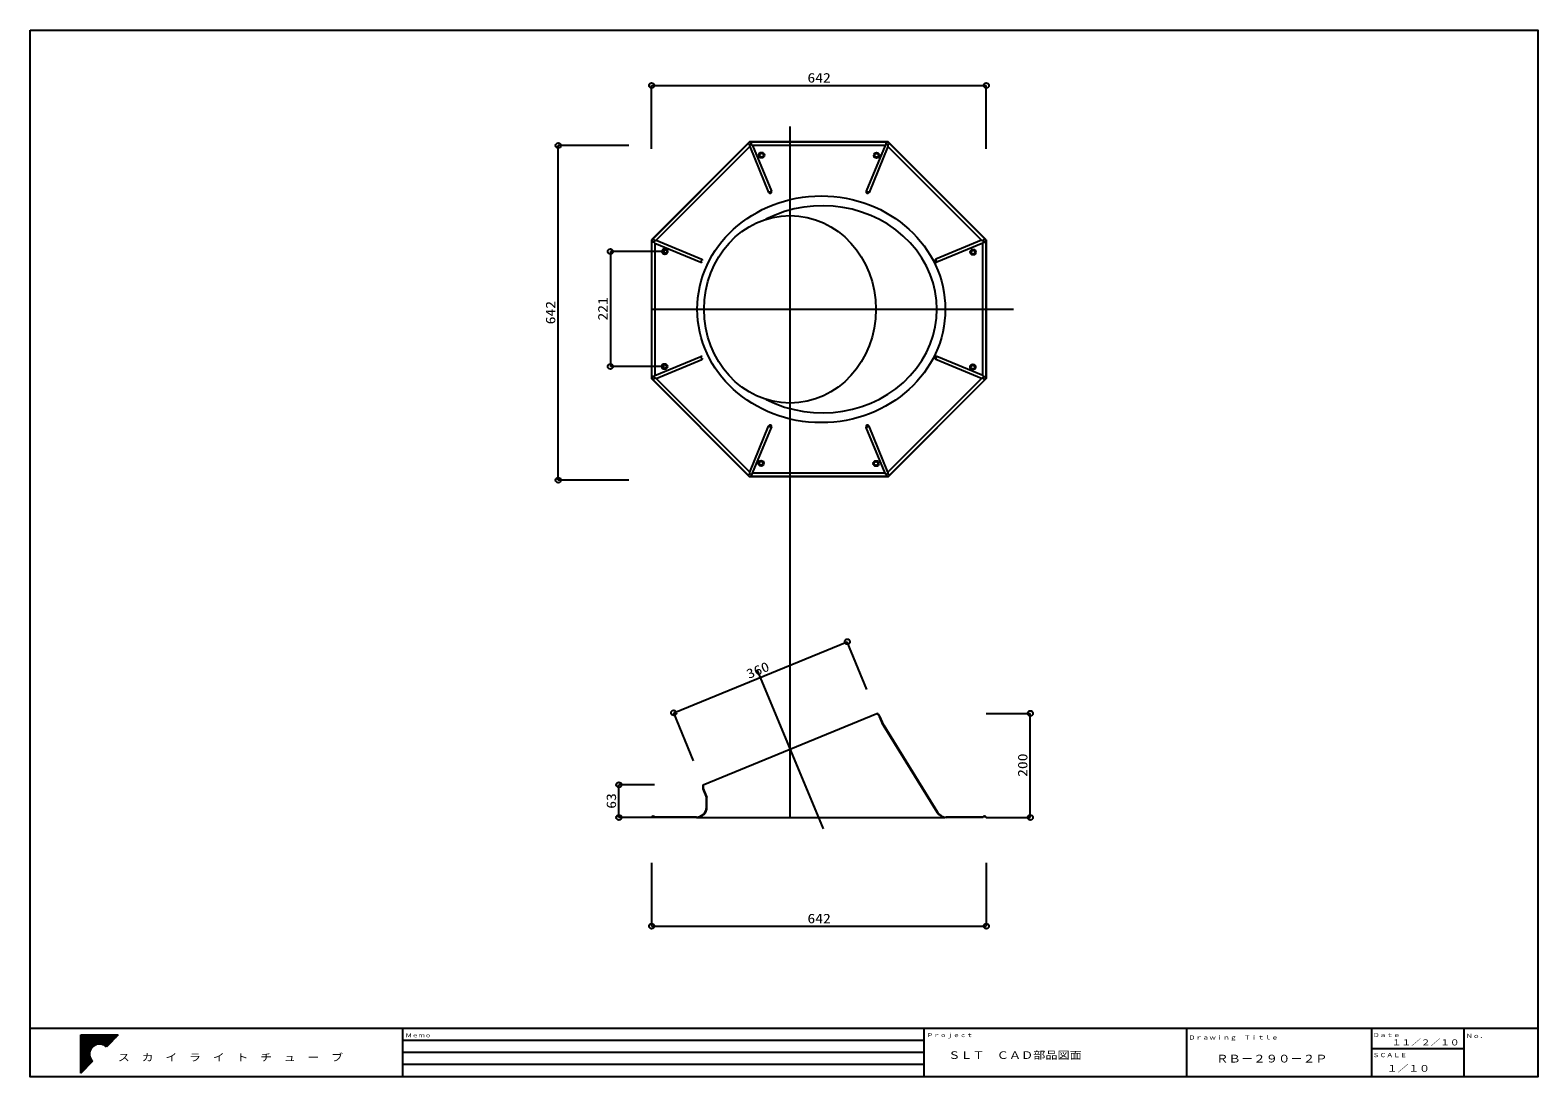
# Model space of a CAD drawing. Units: millimetres at full size. Extents: x -1447 to 1447, y -1005 to 1005.
import ezdxf
from ezdxf.enums import TextEntityAlignment as Align

# ---------------------------------------------------------------- set-up
doc = ezdxf.new("R2010")
doc.units = ezdxf.units.MM
doc.header["$LTSCALE"] = 7.8
for name, color, linetype in [('0-1___', 134, 'Continuous'), ('0-3__0-2_用紙フォ__マット_1_1_', 134, 'Continuous'), ('F-F', 134, 'Continuous')]:
    doc.layers.add(name, color=color, linetype=linetype)
doc.styles.add('ＭＳ ゴシック', font='')
doc.styles.get('ＭＳ ゴシック').set_extended_font_data('MS Gothic')

msp = doc.modelspace()

# ---------------------------------------------------------------- linework, layer by layer
at = {"layer": '0-1___', "color": 3}
for p, q in [((-1396.925, -911.252), (1446.625, -911.252)), ((-732.365, -911.252), (-732.365, -1003.282)), ((268.025, -911.252), (268.025, -1003.282)), ((772.125, -911.252), (772.125, -1003.282)), ((1304.625, -911.252), (1304.625, -1003.282))]:
    msp.add_line(p, q, dxfattribs=at)
at = {"layer": '0-1___'}
for p, q in [((1127.125, -911.252), (1127.125, -1003.282)), ((1127.125, -950.167), (1304.625, -950.167))]:
    msp.add_line(p, q, dxfattribs=at)
at = {"layer": '0-1___', "color": 6}
for p, q in [((-732.266, -934.259), (268.025, -934.259)), ((-732.266, -980.274), (268.025, -980.274)), ((-731.383, -957.267), (268.025, -957.267))]:
    msp.add_line(p, q, dxfattribs=at)
at = {"layer": '0-1___', "color": 3}
msp.add_lwpolyline([(-1446.625, 1004.65), (1446.625, 1004.65), (1446.625, -1004.65), (-1446.625, -1004.65)], close=True, dxfattribs=at)
msp.add_lwpolyline([(-1446.625, -911.252), (1446.625, -911.252), (1446.625, -1003.282)], dxfattribs=at)
at = {"layer": '0-3__0-2_用紙フォ__マット_1_1_'}
for p, q in [((-1349.584, -924.024), (-1277.687, -924.024)), ((-1349.584, -997.606), (-1349.584, -924.024)), ((-1349.584, -925.444), (-1279.074, -925.444)), ((-1277.687, -924.024), (-1300.241, -947.107)), ((-1349.584, -926.864), (-1280.462, -926.864)), ((-1349.584, -928.284), (-1281.849, -928.284)), ((-1349.584, -929.704), (-1283.237, -929.704)), ((-1349.584, -931.124), (-1284.624, -931.124)), ((-1349.584, -932.544), (-1286.012, -932.544)), ((-1349.584, -933.964), (-1287.399, -933.964)), ((-1349.584, -935.384), (-1288.787, -935.384)), ((-1349.584, -936.804), (-1290.174, -936.804)), ((-1349.584, -938.224), (-1291.562, -938.224)), ((-1349.584, -939.644), (-1292.949, -939.644)), ((-1349.584, -941.064), (-1294.337, -941.064)), ((-1349.584, -942.484), (-1319.23, -942.484)), ((-1349.584, -943.904), (-1322.654, -943.904)), ((-1349.584, -945.324), (-1324.92, -945.324)), ((-1349.584, -946.744), (-1326.648, -946.744)), ((-1349.584, -948.164), (-1328.032, -948.164)), ((-1349.584, -949.584), (-1329.165, -949.584)), ((-1349.584, -951.004), (-1330.099, -951.004)), ((-1349.584, -952.424), (-1330.866, -952.424)), ((-1349.584, -953.844), (-1331.488, -953.844)), ((-1308.041, -942.484), (-1295.724, -942.484)), ((-1304.616, -943.904), (-1297.111, -943.904)), ((-1302.35, -945.324), (-1298.499, -945.324)), ((-1349.584, -955.264), (-1331.979, -955.264)), ((-1349.584, -956.684), (-1332.35, -956.684)), ((-1349.584, -958.104), (-1332.608, -958.104)), ((-1349.584, -959.524), (-1332.757, -959.524)), ((-1349.584, -960.944), (-1332.8, -960.944)), ((-1349.584, -962.364), (-1332.738, -962.364)), ((-1349.584, -963.784), (-1332.569, -963.784)), ((-1349.584, -965.204), (-1332.291, -965.204)), ((-1349.584, -966.624), (-1331.899, -966.624)), ((-1349.584, -968.044), (-1331.385, -968.044)), ((-1349.584, -969.464), (-1330.738, -969.464)), ((-1349.584, -970.884), (-1329.943, -970.884)), ((-1349.584, -972.304), (-1328.975, -972.304)), ((-1349.584, -973.724), (-1327.801, -973.724)), ((-1327.027, -974.521), (-1349.584, -997.606)), ((-1349.584, -975.144), (-1327.636, -975.144)), ((-1349.584, -976.564), (-1329.024, -976.564)), ((-1349.584, -977.984), (-1330.411, -977.984)), ((-1349.584, -979.404), (-1331.798, -979.404)), ((-1349.584, -980.824), (-1333.186, -980.824)), ((-1349.584, -982.244), (-1334.573, -982.244)), ((-1349.584, -983.664), (-1335.961, -983.664)), ((-1349.584, -985.084), (-1337.348, -985.084)), ((-1349.584, -986.504), (-1338.736, -986.504)), ((-1349.584, -987.924), (-1340.123, -987.924)), ((-1349.584, -989.344), (-1341.511, -989.344)), ((-1349.584, -990.764), (-1342.898, -990.764)), ((-1349.584, -992.184), (-1344.286, -992.184)), ((-1349.584, -993.604), (-1345.673, -993.604)), ((-1349.584, -995.024), (-1347.061, -995.024)), ((-1349.584, -996.444), (-1348.448, -996.444))]:
    msp.add_line(p, q, dxfattribs=at)
for start, end in [(45.66363, 224.51236), (224.51236, 225.66363)]:
    msp.add_arc((-1313.635, -960.815), 19.166, start, end, dxfattribs=at)
at = {"layer": 'F-F', "color": 4}
for p, q in [((-254.045, 777.06), (-254.045, 898.578)), ((-254.045, 898.578), (388.199, 898.578)), ((388.199, 777.06), (388.199, 898.578)), ((-298.021, 783.133), (-433.331, 783.133)), ((-433.331, 140.889), (-433.331, 783.133)), ((-228.675, 579.61), (-333.155, 579.61)), ((-333.155, 579.61), (-333.155, 359.003)), ((-229.094, 359.003), (-333.155, 359.003)), ((-298.021, 140.889), (-433.331, 140.889)), ((-211.609, -305.971), (121.432, -169.283)), ((159.17, -261.233), (121.432, -169.283)), ((-173.871, -397.921), (-211.609, -305.971)), ((-155.001, -443.896), (178.039, -307.208)), ((388.199, -306.851), (472.601, -306.851)), ((472.601, -506.687), (472.601, -306.851)), ((-248.289, -443.896), (-316.797, -443.896)), ((-316.797, -506.687), (-316.797, -443.896)), ((-248.289, -506.687), (-316.797, -506.687)), ((-167.845, -506.687), (308.793, -506.687)), ((388.199, -506.687), (472.601, -506.687)), ((-254.045, -593.781), (-254.045, -715.298)), ((388.199, -593.781), (388.199, -715.298)), ((-254.045, -715.298), (388.199, -715.298))]:
    msp.add_line(p, q, dxfattribs=at)
at = {"layer": 'F-F', "color": 7}
for p, q in [((11.519, -506.687), (11.519, 819.463)), ((-254.497, 468.744), (440.189, 468.744)), ((-166.322, 468.744), (309.478, 468.744)), ((-51.922, -222.391), (74.96, -528.713))]:
    msp.add_line(p, q, dxfattribs=at)
at = {"layer": 'F-F'}
for p, q in [((-66.256, 790.092), (-254.497, 601.851)), ((-68.726, 786.982), (-251.387, 604.321)), ((199.958, 790.092), (-66.256, 790.092)), ((-62.31, 784.883), (-62.31, 789.64)), ((196.012, 789.64), (-62.31, 789.64)), ((193.839, 783.431), (-60.137, 783.431)), ((193.839, 783.431), (157.405, 695.472)), ((388.199, 601.851), (199.958, 790.092)), ((385.089, 604.321), (202.428, 786.982)), ((-65.873, 781.056), (-245.461, 601.467)), ((-65.873, 781.056), (-29.439, 693.096)), ((379.163, 601.467), (199.575, 781.056)), ((-254.497, 601.851), (-254.497, 335.637)), ((-249.289, 597.905), (-254.045, 597.905)), ((-254.045, 597.905), (-254.045, 339.583)), ((-247.837, 595.732), (-159.877, 559.298)), ((-247.837, 595.732), (-247.837, 341.756)), ((379.163, 601.467), (291.203, 565.033)), ((381.539, 341.756), (381.539, 595.732)), ((382.991, 597.905), (387.747, 597.905)), ((387.747, 339.583), (387.747, 597.905)), ((381.539, 341.756), (293.579, 378.19)), ((-245.461, 336.02), (-157.501, 372.454)), ((-249.289, 339.583), (-254.045, 339.583)), ((-251.387, 333.167), (-68.726, 150.506)), ((-245.461, 336.02), (-65.873, 156.432)), ((199.575, 156.432), (379.163, 336.02)), ((202.428, 150.506), (385.089, 333.167)), ((-60.137, 154.056), (-23.703, 242.016)), ((199.575, 156.432), (163.141, 244.391)), ((-62.31, 152.604), (-62.31, 147.848)), ((196.012, 147.848), (-62.31, 147.848)), ((193.839, 154.056), (-60.137, 154.056)), ((196.012, 152.604), (196.012, 147.848)), ((178.039, -307.208), (178.899, -306.851)), ((190.551, -329.6), (183.163, -312.61)), ((191.273, -329.222), (183.877, -312.213)), ((190.551, -329.6), (294.1, -497.26)), ((191.273, -329.222), (294.791, -496.833)), ((-155.862, -444.252), (-155.001, -443.896)), ((-155.59, -451.563), (-148.792, -468.82)), ((-154.805, -451.339), (-147.979, -468.666)), ((-148.792, -486.821), (-148.792, -468.82)), ((-147.979, -486.821), (-147.979, -468.666)), ((-254.497, -505.874), (-254.497, -506.687)), ((-254.045, -505.874), (-254.497, -505.874)), ((-253.593, -506.687), (-254.497, -506.687)), ((-167.845, -506.687), (-248.289, -506.687)), ((-167.845, -505.874), (-247.837, -505.874)), ((381.539, -505.874), (311.001, -505.874)), ((381.991, -506.687), (311.001, -506.687)), ((388.199, -506.687), (387.295, -506.687)), ((388.199, -505.874), (387.747, -505.874)), ((388.199, -505.874), (388.199, -506.687))]:
    msp.add_line(p, q, dxfattribs=at)
for points in [[(-65.363, 783.619), (-65.804, 784.06), (-66.267, 784.523), (-66.738, 784.994), (-67.202, 785.458), (-67.647, 785.903), (-68.057, 786.313), (-68.42, 786.676), (-68.726, 786.982)], [(-65.873, 781.056), (-65.728, 781.785), (-65.556, 782.647), (-65.363, 783.619)], [(-64.594, 786.081), (-64.583, 786.076), (-62.31, 784.883)], [(-62.31, 784.883), (-61.486, 784.333), (-60.755, 783.844), (-60.137, 783.431), (-23.703, 695.472), (-24.265, 695.239), (-24.958, 694.952), (-25.741, 694.628), (-26.571, 694.284), (-27.401, 693.94), (-28.184, 693.616), (-28.876, 693.329), (-29.439, 693.096)], [(199.065, 783.619), (199.258, 782.647), (199.43, 781.785), (199.575, 781.056), (163.141, 693.096), (162.578, 693.329), (161.886, 693.616), (161.103, 693.94), (160.273, 694.284), (159.443, 694.628), (158.66, 694.952), (157.967, 695.239), (157.405, 695.472)], [(193.839, 783.431), (194.457, 783.844), (195.188, 784.333), (196.012, 784.883), (196.012, 789.64)], [(199.065, 783.619), (199.506, 784.06), (199.969, 784.523), (200.44, 784.994), (200.904, 785.458), (201.349, 785.903), (201.759, 786.313), (202.122, 786.676), (202.428, 786.982)], [(388.199, 601.851), (388.199, 335.637), (199.958, 147.396), (-66.256, 147.396), (-254.497, 335.637)], [(-248.024, 600.958), (-248.465, 601.398), (-248.928, 601.861), (-249.399, 602.332), (-249.864, 602.797), (-250.308, 603.241), (-250.718, 603.652), (-251.081, 604.015), (-251.387, 604.321)], [(-247.837, 595.732), (-248.25, 596.35), (-248.738, 597.081), (-249.289, 597.905)], [(-248.024, 600.958), (-247.052, 601.151), (-246.19, 601.322), (-245.461, 601.467), (-157.501, 565.033), (-157.734, 564.471), (-158.021, 563.779), (-158.346, 562.996), (-158.689, 562.166), (-159.033, 561.336), (-159.358, 560.552), (-159.644, 559.86), (-159.877, 559.298)], [(384.188, 600.189), (384.184, 600.178), (382.991, 597.905), (382.44, 597.081), (381.952, 596.35), (381.539, 595.732), (293.579, 559.298), (293.346, 559.86), (293.059, 560.552), (292.735, 561.336), (292.391, 562.166), (292.047, 562.996), (291.723, 563.779), (291.436, 564.471), (291.203, 565.033)], [(379.163, 601.467), (379.892, 601.322), (380.754, 601.151), (381.726, 600.958), (382.167, 601.398), (382.63, 601.861), (383.101, 602.332), (383.566, 602.797), (384.01, 603.241), (384.42, 603.652), (384.783, 604.015), (385.089, 604.321)], [(-250.486, 337.298), (-250.482, 337.31), (-249.289, 339.583), (-248.738, 340.407), (-248.25, 341.138), (-247.837, 341.756), (-159.877, 378.19), (-159.644, 377.627), (-159.358, 376.935), (-159.033, 376.152), (-158.689, 375.322), (-158.346, 374.492), (-158.021, 373.709), (-157.734, 373.016), (-157.501, 372.454)], [(381.726, 336.53), (380.754, 336.337), (379.892, 336.165), (379.163, 336.02), (291.203, 372.454), (291.436, 373.016), (291.723, 373.709), (292.047, 374.492), (292.391, 375.322), (292.735, 376.152), (293.059, 376.935), (293.346, 377.627), (293.579, 378.19)], [(-245.461, 336.02), (-246.19, 336.165), (-247.052, 336.337), (-248.024, 336.53), (-248.465, 336.089), (-248.928, 335.626), (-249.399, 335.155), (-249.864, 334.69), (-250.308, 334.246), (-250.718, 333.836), (-251.081, 333.472), (-251.387, 333.167)], [(381.539, 341.756), (381.952, 341.138), (382.44, 340.407), (382.991, 339.583), (387.747, 339.583)], [(381.726, 336.53), (382.167, 336.089), (382.63, 335.626), (383.101, 335.155), (383.566, 334.69), (384.01, 334.246), (384.42, 333.836), (384.783, 333.472), (385.089, 333.167)], [(-65.363, 153.869), (-65.556, 154.841), (-65.728, 155.703), (-65.873, 156.432), (-29.439, 244.391), (-28.876, 244.158), (-28.184, 243.872), (-27.401, 243.547), (-26.571, 243.204), (-25.741, 242.86), (-24.958, 242.535), (-24.265, 242.249), (-23.703, 242.016)], [(193.839, 154.056), (157.405, 242.016), (157.967, 242.249), (158.66, 242.535), (159.443, 242.86), (160.273, 243.204), (161.103, 243.547), (161.886, 243.872), (162.578, 244.158), (163.141, 244.391)], [(-65.363, 153.869), (-65.804, 153.428), (-66.267, 152.965), (-66.738, 152.494), (-67.202, 152.029), (-67.647, 151.585), (-68.057, 151.175), (-68.42, 150.811), (-68.726, 150.506)], [(-62.31, 152.604), (-61.486, 153.155), (-60.755, 153.643), (-60.137, 154.056)], [(193.839, 154.056), (194.457, 153.643), (195.188, 153.155), (196.012, 152.604)], [(198.296, 151.406), (198.285, 151.411), (196.012, 152.604)], [(199.575, 156.432), (199.43, 155.703), (199.258, 154.841), (199.065, 153.869), (199.506, 153.428), (199.969, 152.965), (200.44, 152.494), (200.904, 152.029), (201.349, 151.585), (201.759, 151.175), (202.122, 150.811), (202.428, 150.506)], [(-160.212, -504.273), (-160.556, -504.381), (-160.681, -504.476)]]:
    msp.add_lwpolyline(points, dxfattribs=at)
at = {"layer": 'F-F', "color": 4}
for centre in [(-254.045, 898.578), (388.199, 898.578), (-433.331, 783.133), (-333.155, 579.61), (-333.155, 359.003), (-433.331, 140.889), (121.432, -169.283), (-211.609, -305.971), (472.601, -306.851), (-316.797, -443.896), (-316.797, -506.687), (472.601, -506.687), (-254.045, -715.298), (388.199, -715.298)]:
    msp.add_circle(centre, 5, dxfattribs=at)
at = {"layer": 'F-F'}
for centre, radius in [((-42.89, 764.689), 5.398), ((-42.89, 764.689), 3.556), ((177.717, 764.269), 5.398), ((177.717, 764.269), 3.556), ((-228.675, 579.61), 5.398), ((-228.675, 579.61), 3.556), ((362.796, 578.485), 5.398), ((362.796, 578.485), 3.556), ((-229.094, 359.003), 5.398), ((-229.094, 359.003), 3.556), ((362.377, 357.878), 5.398), ((362.377, 357.878), 3.556), ((-44.015, 173.218), 5.398), ((-44.015, 173.218), 3.556), ((176.592, 172.799), 5.398), ((176.592, 172.799), 3.556)]:
    msp.add_circle(centre, radius, dxfattribs=at)
for centre, radius, start, end in [((-62.31, 780.566), 9.074, 90, 135.00008), ((-51.727, 780.714), 13.942, 157.3608, 167.97649), ((196.012, 780.566), 9.074, 44.99986, 90), ((203.65, 773.094), 14.048, 112.40095, 122.93668), ((186.067, 780.914), 13.276, 11.75619, 22.90596), ((-26.571, 694.284), 3.104, 202.5002, 22.49989), ((160.273, 694.284), 3.104, 157.50007, 337.4998), ((-244.971, 597.905), 9.074, 134.99974, 180.00029), ((-237.319, 605.637), 14.25, 202.47612, 212.86169), ((-245.323, 587.974), 13.262, 101.75035, 112.91236), ((378.873, 587.485), 13.771, 67.29461, 78.04268), ((378.673, 597.905), 9.074, 0.00006, 45.00014), ((-158.689, 562.166), 3.104, 247.50034, 305.9382), ((-158.689, 562.166), 3.104, 1.70412, 67.50021), ((292.391, 562.166), 3.104, 112.50005, 292.49997), ((-158.689, 375.322), 3.104, 52.71872, 112.49995), ((292.391, 375.322), 3.104, 67.50004, 247.49995), ((-158.689, 375.322), 3.104, 292.50007, 356.58941), ((-244.971, 339.583), 9.074, 179.99971, 225.00026), ((-245.171, 350.002), 13.771, 247.29461, 258.04268), ((379.026, 349.511), 13.258, 281.74897, 292.91374), ((371.1, 331.892), 14.161, 22.44333, 32.89448), ((378.673, 339.583), 9.074, 314.99986, 359.99994), ((-26.571, 243.204), 3.104, 337.50011, 157.4998), ((160.273, 243.204), 3.104, 22.50018, 202.49995), ((-62.31, 156.922), 9.074, 224.99992, 270), ((-52.454, 156.546), 13.184, 191.71735, 202.94536), ((-69.964, 164.424), 14.082, 292.41378, 302.92403), ((196.012, 156.922), 9.074, 270, 315.00014), ((185.323, 156.806), 14.053, 337.40295, 347.93489), ((162.965, -326.636), 24.59, 34.7778, 52.19274), ((162.965, -326.636), 25.403, 34.59531, 51.15258), ((-130.605, -446.975), 25.403, 173.84742, 190.40469), ((-130.605, -446.975), 24.59, 172.80726, 190.2222), ((-167.845, -486.821), 19.865, 270, 0), ((-167.845, -486.821), 19.052, 270, 0), ((-250.941, -508.084), 3.811, 35.45054, 144.54946), ((-250.941, -508.084), 2.998, 27.78155, 152.21845), ((311.001, -486.821), 19.865, 211.7, 270), ((311.001, -486.821), 19.052, 211.7, 270), ((384.643, -508.084), 3.811, 35.45054, 144.54946), ((384.643, -508.084), 2.998, 27.78155, 152.21845)]:
    msp.add_arc(centre, radius, start, end, dxfattribs=at)
for centre, major_axis, ratio in [((71.579, 468.744), (-237.901, 0), 0.914437), ((11.519, 468.744), (0, -180), 0.916654)]:
    msp.add_ellipse(centre, major_axis=major_axis, ratio=ratio, dxfattribs=at)
msp.add_ellipse((73.83, 468.764), major_axis=(219.425, 0), ratio=0.905971, start_param=4.19605053, end_param=8.37137294, dxfattribs=at)

# ---------------------------------------------------------------- texts
at = {"layer": '0-1___', "style": 'ＭＳ ゴシック', "width": 1.2}
for s, height, p in [('Ｍｅｍｏ', 7.372, (-726.339, -931.011)), ('Ｐｒｏｊｅｃｔ', 7.53, (274.051, -930.648)), ('Ｄｒａｗｉｎｇ\u3000Ｔｉｔｌｅ', 7.89, (776.187, -935.513)), ('Ｄａｔｅ', 7.89, (1129.59, -930.648)), ('Ｎｏ．', 7.89, (1308.53, -932.439)), ('ＳＬＴ\u3000ＣＡＤ部品図面', 14.23, (315.18, -974.482)), ('１１／２／１０', 11.36, (1166.191, -947.761)), ('ＲＢ－２９０－２Ｐ', 14.52, (829.193, -981.455)), ('ＳＣＡＬＥ', 7.89, (1129.383, -969.238)), ('１／１０', 12.62, (1156.798, -998.644))]:
    msp.add_text(s, height=height, dxfattribs=at).set_placement(p, align=Align.BOTTOM_LEFT)
at = {"layer": '0-1___', "color": 6, "style": 'ＭＳ ゴシック', "width": 1.2}
msp.add_text('ス\u3000カ\u3000イ\u3000ラ\u3000イ\u3000ト\u3000チ\u3000ュ\u3000ー\u3000ブ', height=13.89, dxfattribs=at).set_placement((-1278.089, -978.487), align=Align.BOTTOM_LEFT)
at = {"layer": 'F-F', "color": 4, "style": 'ＭＳ ゴシック', "width": 1.2}
for p in [(45.018, 898.578), (45.018, -715.298)]:
    msp.add_text('642', height=18.33, dxfattribs=at).set_placement(p, align=Align.BOTTOM_LEFT)
for s, rotation, p in [('642', 90, (-433.331, 439.952)), ('221', 90, (-333.155, 447.248)), ('360', 22.315, (-65.496, -246.003)), ('200', 90, (472.601, -428.828)), ('63', 90, (-316.797, -489.997))]:
    msp.add_text(s, height=18.33, rotation=rotation, dxfattribs=at).set_placement(p, align=Align.BOTTOM_LEFT)

doc.saveas('drawing.dxf')
